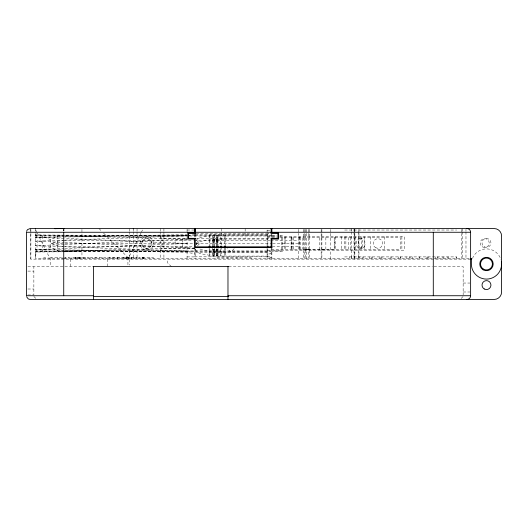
<?xml version="1.0" encoding="UTF-8"?>
<svg xmlns="http://www.w3.org/2000/svg" width="528" height="528" viewBox="0 0 528 528"><rect width="100%" height="100%" fill="white"/><g stroke="black" fill="none" stroke-linecap="round" stroke-linejoin="round"><path stroke-width="0.4" stroke-dasharray="2.64 1.98" d="M298.756 258.403L298.756 233.317M35.356 256.463C37.547 248.424 37.917 239.91 35.693 231.832M472.547 258.469L473.392 256.443A15.121 15.121 0 0 1 500.861 259.334M141.055 232.907L127.934 259.149L127.934 265.122M141.418 232.181L142.514 229.997M196.132 244.748L196.772 243.467L196.132 242.187M267.848 238.029L268.514 237.263L269.828 237.013M271.128 253.018L269.485 254.06L267.848 253.018M271.128 257.123L269.485 258.166L267.848 257.123L267.848 247.573M143.266 239.983C138.62 244.292 145.926 251.599 150.236 246.952C154.876 242.649 147.569 235.343 143.266 239.983A4.93 4.93 0 0 0 145.061 248.101A4.93 4.93 0 0 0 151.655 243.038A4.93 4.93 0 0 0 144.283 239.204M196.079 240.484C198.805 236.115 204.963 237.323 209.161 235.706L209.913 234.96L220.513 234.96L220.513 245.672M196.079 244.589C198.805 240.227 204.963 241.428 209.161 239.811L209.913 239.065L220.513 239.065M160.189 250.186L161.977 248.398L194.528 248.398M197.518 245.711L199.756 243.467L195.835 239.547M224.545 235.706L225.291 234.96L267.848 234.96M224.545 239.811L225.291 239.065L267.848 239.065M234.175 248.695L230.815 252.054L227.456 248.695M461.162 298.465L463.148 296.479M62.938 246.378L58.192 245.909L51.328 243.467L58.192 241.025L62.938 240.563M268.818 233.006L267.848 233.924L267.848 245.672M35.356 236.003L42.827 236.003L50.292 239.738L57.757 236.003L188.595 236.003M35.356 250.932L42.827 250.932L50.292 247.203L57.757 250.932L281.582 250.932L281.582 236.003L279.939 236.003M334.706 237.494L334.514 249.44L334.514 237.494M187.81 235.706L194.528 234.498M64.06 244.484L35.356 245.751L64.218 246.767M64.878 244.451L187.064 239.065L65.043 235.759M64.218 250.193L35.356 249.698L64.06 248.523M64.878 248.49L187.064 243.467L64.878 238.451M64.218 240.174L35.356 241.19L64.06 242.451M65.043 240.141L187.064 235.838L35.356 234.96L64.218 235.739M194.528 248.648L187.064 247.876L35.356 251.981L64.218 251.81M303.428 237.494L303.428 249.434L305.633 249.44L309.395 249.421L309.395 237.494M64.06 238.418L35.356 237.237L64.218 236.749M65.043 236.735L187.064 234.656M307.923 249.44L334.706 249.381M35.356 237.237L62.568 236.986M63.393 236.98L187.064 235.838M65.043 251.81L187.064 251.097L194.528 252.437M307.897 249.427L302.861 249.44L302.861 237.494M187.064 230.03L194.528 230.03M344.665 230.03L456.654 230.03M267.095 230.551L271.128 230.551M196.165 233.462L270.303 233.462M195.274 234.214L267.095 234.214M221.258 234.96L224.545 234.96L224.545 245.672M35.356 235.257L64.165 235.257M64.99 235.257L187.064 235.257M195.274 235.257L271.128 235.257M271.874 235.257L276.698 235.257M279.919 235.257L282.328 235.257L282.328 251.684L271.874 251.684M212.824 235.475L214.315 235.475M216.48 235.475L217.972 235.475M187.81 235.594L194.528 235.594M220.513 235.706L221.258 235.706M189.42 236.003L276.646 236.003M267.095 236.749L271.128 236.749M271.874 236.749L276.698 236.749M279.807 236.749L404.395 236.749L404.395 250.186L271.874 250.186M212.824 237.072L214.315 237.072M216.48 237.072L217.972 237.072M212.824 237.448L214.315 237.448M216.48 237.448L217.972 237.448M271.874 237.494L276.725 237.494M279.781 237.494L400.29 237.494L400.29 249.44L271.874 249.44M196.753 238.319L270.303 238.319M160.189 236.749L161.977 238.544L186.391 238.544M212.824 238.557L214.315 238.557M216.48 238.557L217.972 238.557M359.621 238.676L361.733 238.676M186.569 238.993L182.582 238.993L182.582 247.949L194.528 247.949M221.258 239.065L224.545 239.065M212.824 239.21L214.315 239.21M216.48 239.21L217.972 239.21M212.824 239.356L214.315 239.356M216.48 239.356L217.972 239.356M212.824 239.58L214.315 239.58M216.48 239.58L217.972 239.58M220.513 239.811L221.258 239.811M182.582 239.884L175.118 239.884L175.118 247.051L182.582 247.051M212.824 240.121L214.315 240.121M216.48 240.121L217.972 240.121M212.824 240.207L214.315 240.207M216.48 240.207L217.972 240.207M212.824 240.385L214.315 240.385M216.48 240.385L217.972 240.385M63.73 240.484L193.202 240.484M194.02 240.484L269.894 240.484M270.712 240.484L298.756 240.484M212.824 241.177L214.315 241.177M216.48 241.263L217.972 241.177M212.824 241.56L214.315 241.56M216.48 241.56L217.972 241.56M212.824 242.418L214.315 242.418M216.48 242.418L217.972 242.418M212.824 242.669L214.315 242.669M216.48 242.669L217.972 242.669M212.824 243.322L214.315 243.322M216.48 243.322L217.972 243.322M51.328 243.467L195.294 243.467M196.112 243.467L271.801 243.467M272.626 243.467L298.947 243.467M212.824 244.523L214.315 244.523M216.48 244.49L217.972 244.523M212.824 245.375L214.315 245.375M216.48 245.375L217.972 245.375M64.555 246.457L193.202 246.457M272.362 246.457L298.756 246.457M359.654 248.233L361.766 248.233M308.53 249.414L309.395 249.421M212.824 249.487L214.315 249.487M216.48 249.487L217.972 249.487M212.824 249.777L214.315 249.777M216.48 249.777L217.972 249.777M212.824 249.869L214.315 249.869M216.48 249.869L217.972 249.869M267.095 250.186L271.128 250.186M212.824 250.661L214.315 250.661M216.48 250.661L217.972 250.661M212.824 250.84L214.315 250.84M216.48 250.84L217.972 250.84M220.513 251.236L221.258 251.236M187.064 251.348L194.528 251.348M212.824 251.467L214.315 251.467M216.48 251.467L217.972 251.467M63.571 251.599L81.946 251.599M35.356 251.684L64.165 251.684M64.99 251.684L187.064 251.684M195.274 251.684L271.128 251.684M212.824 251.83L214.315 251.83M216.48 251.83L217.972 251.83M220.513 251.981L209.913 251.981L209.161 251.236L198.264 248.642M221.258 251.981L224.545 251.981M267.848 251.981L225.291 251.981L224.545 251.236M212.824 252.483L214.315 252.483M216.48 252.483L217.972 252.483M195.274 252.727L267.095 252.727M212.824 253.592L214.315 253.592M216.48 253.592L217.972 253.592M212.824 253.975L214.315 253.975M216.48 253.975L217.972 253.975M212.824 254.945L214.315 254.945M216.48 254.945L217.972 254.945M212.824 255.024L214.315 255.024M216.48 255.024L217.972 255.024M220.513 255.341L221.258 255.341M212.824 255.572L214.315 255.572M216.48 255.572L217.972 255.572M212.824 255.796L214.315 255.796M216.48 255.796L217.972 255.796M195.479 249.124C197.182 254.899 204.686 253.783 209.161 255.341L209.913 256.087L220.513 256.087L220.513 247.573M224.545 255.341L225.291 256.087L267.848 256.087M267.095 256.384L271.128 256.384M194.528 256.832L267.095 256.832M187.064 256.905L194.528 256.905L194.528 246.946M64.165 258.403L35.356 258.403L35.356 232.769M64.555 258.403L471.365 258.403M470.62 259.149L30.809 259.149L30.809 231.759M27.892 266.614L92.783 266.614M228.71 266.614L432.465 266.614M434.062 266.614L463.148 266.614L463.148 294.862M27.892 271.095L33.865 271.095M463.148 283.041L469.867 283.041M27.892 289.007L33.865 289.007M463.148 291.997L469.867 291.997M27.892 294.98L33.865 294.98L33.865 266.614M324.509 249.44L319.73 249.434L319.73 237.494M303.818 249.44L303.428 249.434M35.356 249.698L62.568 249.949M63.393 249.955L187.064 251.097L65.043 246.794M65.043 250.206L187.064 252.278L194.528 253.823M64.878 242.491L187.064 247.876M171.389 266.614L167.653 262.878L167.653 259.149M98.967 228.538L101.277 230.848M103.587 233.158L129.578 259.149M33.865 296.479L35.858 298.465M35.713 229.997L36.808 232.181M37.171 232.907L50.292 259.149L50.292 266.614M35.356 255.11L35.369 256.45M465.973 229.343L465.973 230.954M465.973 231.759L465.973 259.149M462.733 228.538L462.733 230.954M462.733 231.759L462.733 259.149M461.657 229.343L461.657 232.571M461.657 233.383L461.657 258.403M456.654 258.403L456.654 256.905L344.665 256.905L344.665 258.403M456.218 256.905L456.218 258.403M448.582 256.905L448.582 258.403M447.322 256.905L447.322 258.403M443.876 256.905L443.876 258.403M442.9 256.905L442.9 258.403M437.989 256.905L437.989 258.403M437.765 256.905L437.765 258.403M435.778 256.905L435.778 258.403M428.657 256.905L428.657 258.403M427.812 256.905L427.812 258.403M426.934 256.905L426.934 258.403M419.324 256.905L419.324 258.403M419.153 256.905L419.153 258.403M412.513 256.905L412.513 258.403M409.992 256.905L409.992 258.403M409.893 256.905L409.893 258.403M406.105 256.905L406.105 258.403M401.874 236.749L401.874 250.186M400.66 256.905L400.66 258.403M400.191 256.905L400.191 258.403M398.554 256.905L398.554 258.403M391.327 256.905L391.327 258.403M390.133 256.905L390.179 258.403M384.635 236.749L384.635 250.186M381.995 256.905L381.995 258.403M381.071 256.905L381.071 258.403M379.876 256.905L379.876 258.403M372.662 256.905L372.662 258.403M371.818 256.905L371.818 258.403M370.564 236.749L370.564 250.186M369.593 256.905L369.593 258.403M364.505 236.749L364.505 250.186M363.33 256.905L363.33 258.403M362.485 256.905L362.485 258.403M361.337 236.749L361.337 250.186M359.429 256.905L359.429 258.403M358.961 229.343L358.961 232.571M358.961 233.383L358.961 258.403M358.816 256.905L358.783 258.403M358.631 231.66L358.631 256.905M355.364 236.749L355.364 250.186M354.862 229.343L354.862 232.564M354.862 233.369L354.862 259.149M354.473 229.343L354.473 232.564M354.473 233.369L354.473 259.149M354.011 228.538L354.011 230.954M354.011 231.759L354.011 259.149M351.397 228.538L351.397 230.954M351.397 231.759L351.397 259.149M351.199 256.905L351.199 258.403M350.381 237.494L350.381 249.44M349.47 256.905L349.47 258.403M348.381 237.494L348.381 249.44M345.866 236.749L345.866 250.186M344.56 236.749L344.56 250.186M341.392 236.749L341.392 250.186M335.333 236.749L335.333 250.186M330.35 229.343L330.35 232.564M330.35 233.369L330.35 259.149M325.855 237.494L325.855 249.44M321.895 229.357L321.895 236.749M321.895 237.494L321.895 249.44M321.895 250.186L321.895 258.403M321.149 229.343L321.149 232.571M321.149 233.383L321.149 258.403M309.395 229.357L309.395 236.749M309.395 250.186L309.395 258.403M308.649 229.343L308.649 232.571M308.649 233.383L308.649 258.403M306.22 229.343L306.22 232.571M306.22 233.383L306.22 258.403M305.474 229.357L305.474 236.749M305.474 237.494L305.474 249.44M305.474 250.186L305.474 258.403M304.174 229.343L304.174 232.571M304.174 233.383L304.174 258.403M303.428 229.357L303.428 236.749M303.428 250.186L303.428 258.403M300.564 237.494L300.564 249.44M299.805 237.494L299.805 249.44M299.191 236.749L299.191 250.186M298.756 229.337L298.756 232.518M293.462 237.494L293.462 249.44M292.037 237.494L292.037 249.44M291.284 236.749L291.284 250.186M291.086 237.494L291.086 249.44M285.318 236.749L285.318 250.186M284.566 236.749L284.566 250.186M271.874 234.175L271.874 236.61M271.874 247.573L271.874 259.149M271.128 234.023L271.128 237.659M271.128 247.573L271.128 258.403M267.095 230.036L267.095 245.903M267.095 247.573L267.095 259.149M251.123 258.403L251.123 257.651L215.285 257.651L215.285 258.403M245.15 228.538L245.15 238.319M239.177 257.651L239.177 258.403M236.273 257.651L236.273 258.403M230.135 257.651L230.135 258.403M227.231 257.651L227.231 258.403M225.291 234.96L225.291 245.672M225.291 247.573L225.291 256.087M224.545 247.573L224.545 256.087L221.258 256.087L221.258 247.573M221.258 228.538L221.258 245.672M217.972 234.96L217.972 245.672M217.972 247.573L217.972 256.087M216.48 234.96L216.48 245.672M216.48 248.378L216.48 256.087M214.315 234.96L214.315 245.672M214.315 247.724L214.315 256.087M212.824 234.96L212.824 245.672M212.824 247.573L212.824 256.087M209.913 234.96L209.913 245.672M209.913 249.487L209.913 256.087M209.161 235.706L209.161 245.566M209.161 247.573L209.161 255.341M195.274 234.023L195.274 238.841M195.274 248.734L195.274 258.403M194.528 233.963L194.528 239.177M187.064 229.324L187.064 231.832M187.064 237.56L187.064 258.403M163.918 228.538L163.918 230.96M163.918 231.766L163.918 258.403M161.977 238.544L161.977 248.398M160.189 228.538L160.189 230.96M160.189 231.766L160.189 258.403M153.47 258.403L153.47 257.651L138.712 257.651L138.712 258.403M149.912 257.651L149.912 258.403M144.045 257.651L144.045 258.403M143.557 257.651L143.557 258.403M143.491 257.651L143.491 258.403M143.147 257.651L143.167 258.403M143.035 257.651L143.035 258.403M142.89 257.651L142.89 258.403M142.514 257.651L142.514 258.403M142.388 257.651L142.388 258.403M142.052 257.651L142.052 258.403M139.577 257.651L139.577 258.403M137.207 258.403L137.207 257.651L105.996 257.651L105.996 258.403M137.042 228.538L137.042 230.96M137.042 231.766L137.042 258.403M136.62 257.651L136.62 258.403M136.27 257.651L136.27 258.403M134.66 257.651L134.66 258.403M133.835 257.651L133.835 258.403M133.313 228.538L133.313 231.026M133.313 231.766L133.313 258.403M133.241 257.651L133.208 258.403M132.389 257.651L132.389 258.403M131.762 257.651L131.762 258.403M131.525 257.651L131.525 258.403M131.129 257.651L131.129 258.403M129.578 228.538L129.578 230.954M129.578 231.759L129.578 265.122M129.492 257.651L129.492 258.403M129.169 257.651L129.169 258.403M128.819 257.651L128.806 258.403M128.687 257.651L128.687 258.403M128.423 257.651L128.423 258.403M127.981 257.651L127.981 258.403M127.763 257.651L127.763 258.403M127.043 257.651L127.043 258.403M126.588 257.651L126.588 258.403M126.39 257.651L126.39 258.403M126.311 257.651L126.311 258.403M125.822 257.651L125.822 258.403M125.374 257.651L125.407 258.403M124.641 257.651L124.641 258.403M124.403 257.651L124.403 258.403M123.684 257.651L123.684 258.403M123.229 257.651L123.229 258.403M123.077 257.651L123.077 258.403M122.186 257.651L122.186 258.403M119.684 257.651L119.684 258.403M119.051 257.651L119.051 258.403M118.807 257.651L118.807 258.403M117.836 257.651L117.836 258.403M117.751 257.651L117.751 258.403M117.44 257.651L117.44 258.403M114.965 257.651L114.965 258.403M114.074 257.651L114.074 258.403M113.916 257.651L113.916 258.403M113.355 257.651L113.355 258.403M112.708 257.651L112.622 258.403M110.715 257.651L110.715 258.403M109.996 257.651L109.996 258.403M109.54 257.651L109.54 258.403M109.388 257.651L109.388 258.403M107.778 259.149L107.778 266.614M105.6 258.403L105.6 257.651L90.473 257.651L90.473 258.403M102.874 257.651L102.874 258.403M102.043 257.651L102.043 258.403M99.317 257.651L99.317 258.403M96.34 257.651L96.34 258.403M95.911 257.651L95.911 258.403M95.773 257.651L95.773 258.403M92.11 257.651L92.11 258.403M89.212 258.403L89.212 257.651L71.643 257.651L71.643 258.403M87.925 257.651L87.925 258.403M85.833 257.651L85.833 258.403M84.368 257.651L84.368 258.403M83.563 257.651L83.563 258.403M83.094 257.651L83.094 258.403M81.946 229.343L81.946 259.149M80.177 257.651L80.177 258.403M79.959 257.651L79.959 258.403M79.86 257.651L79.873 258.403M79.299 257.651L79.299 258.403M78.23 257.651L78.23 258.403M78.164 257.651L78.164 258.403M77.656 257.651L77.656 258.403M77.299 257.651L77.299 258.403M77.18 257.651L77.18 258.403M76.342 257.651L76.342 258.403M76.032 257.651L76.032 258.403M75.557 257.651L75.557 258.403M75.478 257.651L75.478 258.403M75.273 257.651L75.26 258.403M75.141 257.651L75.088 258.403M75.029 257.651L75.029 258.403M73.517 257.651L73.517 258.403M72.072 257.651L72.085 258.403M70.448 259.149L70.448 266.614M70.079 258.403L70.079 257.651L64.772 257.651L64.772 258.403M68.528 257.651L68.528 258.403M65.142 257.651L65.142 258.403M65.076 257.651L65.076 258.403M63.974 228.538L63.974 230.954M63.73 229.337L63.73 230.927M63.571 229.343L63.571 230.954M62.555 257.651L62.555 258.403M61.268 258.403L61.268 257.651L48.101 257.651L48.101 258.403M57.757 236.003L57.757 250.932M57.809 257.651L57.809 258.403M51.572 257.651L51.572 258.403M50.292 239.738L50.292 247.203M45.454 258.403L45.454 257.651L42.082 257.651L42.082 258.403M42.827 236.003L42.827 250.932M35.356 229.522L35.356 231.026M30.881 229.343L30.881 232.564M30.881 233.369L30.881 259.149M30.809 228.538L30.809 230.954M79.622 258.403L79.622 257.651L79.576 258.403M484.242 246.787A4.481 4.481 0 0 0 490.961 242.906A4.481 4.481 0 0 0 484.242 239.032A4.481 4.481 0 0 0 484.242 246.787M482.5 246.906A4.481 4.481 0 0 0 489.225 243.025A4.481 4.481 0 0 0 482.5 239.144A4.481 4.481 0 0 0 482.5 246.906M143.392 249.289A6.719 6.719 0 0 0 153.47 243.467A6.719 6.719 0 0 0 143.392 237.653A6.719 6.719 0 0 0 143.392 249.289M364.148 246.82A4.778 3.379 -90 0 0 362.604 238.834A4.778 3.379 -90 0 0 358.492 244.715A4.778 3.379 -90 0 0 364.148 246.82M362.036 246.82A4.778 3.379 -90 0 0 360.492 238.834A4.778 3.379 -90 0 0 356.38 244.715A4.778 3.379 -90 0 0 362.036 246.82M375.5 247.606A4.778 4.778 0 0 0 382.668 243.467A4.778 4.778 0 0 0 375.5 239.329A4.778 4.778 0 0 0 375.5 247.606"/><path stroke-width="0.79" d="M26.525 231.304L27.496 229.634L30.136 228.538L494.135 228.538A7.465 7.465 0 0 1 501.6 236.003L501.6 291.997A7.465 7.465 0 0 1 494.135 299.462L30.136 299.462L28.268 298.96L26.525 296.696M63.974 228.538L54.793 228.664L58.304 228.538M194.528 232.267L26.4 232.267L26.4 295.733L93.595 295.733M195.274 232.267L271.128 232.267M271.874 232.267L470.62 232.267L470.62 295.733A3.736 3.736 0 0 1 466.884 299.462M195.34 228.538L195.34 233.462L188.555 233.462L188.555 238.319L195.928 238.319M271.128 238.319L277.847 238.319L277.847 233.462L271.128 233.462L271.128 228.538M212.824 246.523L214.315 246.523M216.48 246.523L217.972 246.523M271.128 246.827L195.274 246.827L195.274 238.319M271.874 247.573L194.528 247.573L194.528 239.065L187.81 239.065L187.81 232.716L194.528 232.716L194.528 228.538M470.62 258.403L471.365 258.403L471.365 264A15.121 15.121 0 0 0 501.085 267.914A15.121 15.121 0 0 0 501.415 261.631M470.62 259.149L471.715 259.149M93.172 266.614L228.71 266.614M227.977 295.733L470.62 295.733M93.423 296.479L228.71 296.479M195.34 233.462L195.274 228.538L195.274 233.462M433.29 232.267L433.29 295.733M271.874 228.538L271.874 232.716L278.593 232.716L278.593 239.065L271.874 239.065L271.874 247.903M271.128 238.029L271.128 247.573M267.848 245.929L267.848 247.573M227.977 266.614L227.977 299.462M225.291 246.107L225.291 247.573M224.545 246.107L224.545 247.573M221.258 246.107L221.258 247.573M220.513 246.107L220.513 247.573M217.972 246.107L217.972 247.573M216.48 246.107L216.48 247.573M214.315 246.107L214.315 247.573M212.824 246.107L212.824 247.573M209.913 246.107L209.913 247.573M209.161 246.233L209.161 247.573M133.313 228.538L133.313 228.987M93.595 266.614L93.595 299.462M63.73 232.267L63.73 295.733M35.356 228.538L35.356 228.987M466.884 228.538A3.736 3.736 0 0 1 470.62 232.267M483.12 269.821A6.719 6.719 0 0 0 493.198 264A6.719 6.719 0 0 0 483.12 258.179A6.719 6.719 0 0 0 483.12 269.821M484.242 288.968A4.481 4.481 0 0 0 490.961 285.094A4.481 4.481 0 0 0 484.242 281.213A4.481 4.481 0 0 0 484.242 288.968M483.496 269.174A5.973 5.973 0 0 0 492.452 264A5.973 5.973 0 0 0 483.496 258.826A5.973 5.973 0 0 0 483.496 269.174"/></g></svg>
